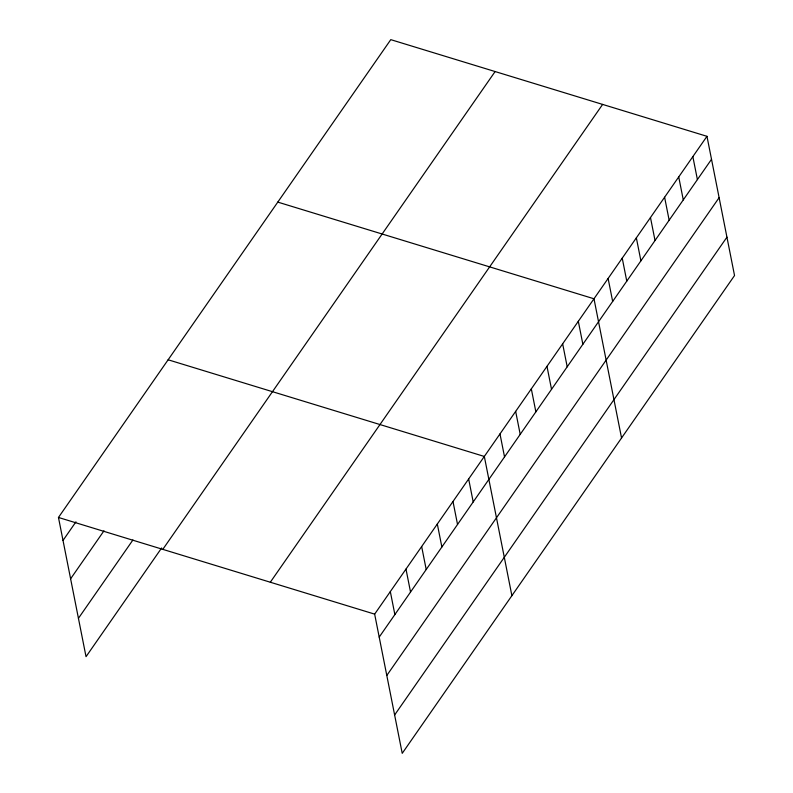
<?xml version="1.0" encoding="UTF-8"?>
<svg xmlns="http://www.w3.org/2000/svg" width="793" height="793" viewBox="0 0 793 793"><rect width="100%" height="100%" fill="white"/><g stroke="black" fill="none" stroke-linecap="round" stroke-linejoin="round"><path stroke-width="1.19" d="M161.633 547.973L86.031 656.683L58.464 517.462L390.78 39.65L706.969 136.317L734.536 275.538L402.22 753.35L374.653 614.129L706.969 136.317M63.014 540.439L75.95 521.834M70.607 578.801L103.982 530.814M78.428 618.322L132.927 539.974M162.803 549.361L495.119 71.548M270.314 582.231L602.63 104.418M379.203 637.106L711.519 159.294M386.806 675.467L719.122 197.655M394.627 714.989L726.943 237.176M277.788 202.106L593.987 298.773L621.553 437.994M168.126 359.784L484.325 456.451L511.891 595.672M58.464 517.462L374.653 614.129M692.854 156.627L697.404 179.605M678.729 176.928L683.279 199.905M664.603 197.239L669.153 220.216M650.478 217.55L655.028 240.517M636.353 237.85L640.903 260.828M622.237 258.161L626.777 281.138M608.112 278.462L612.662 301.439M578.315 321.304L582.865 344.271M562.653 343.825L567.203 366.802M546.982 366.346L551.531 389.323M531.32 388.877L535.87 411.854M515.658 411.398L520.208 434.376M499.986 433.93L504.536 456.907M468.653 478.982L473.203 501.949M452.991 501.503L457.541 524.48M437.32 524.024L441.87 547.001M421.658 546.555L426.208 569.533M405.986 569.077L410.536 592.054M390.325 591.608L394.874 614.585"/></g></svg>
